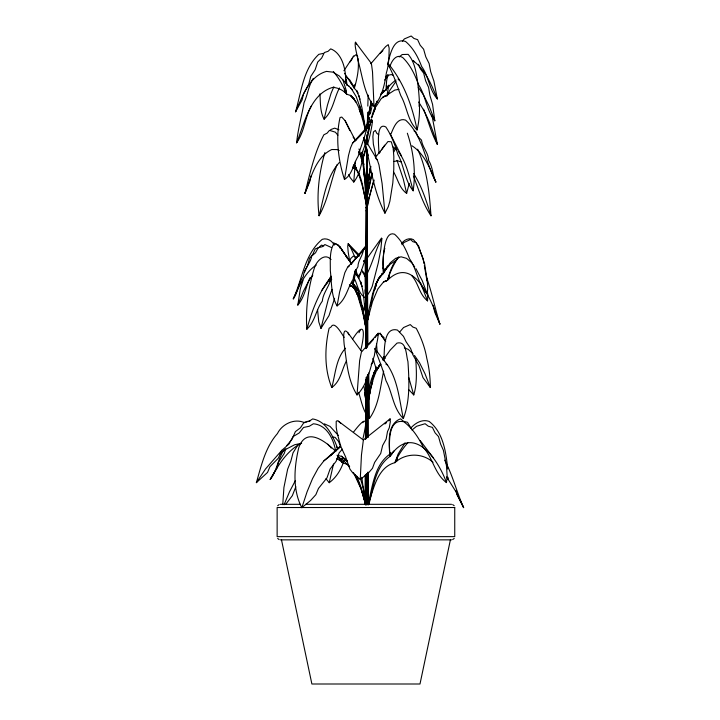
<?xml version="1.0" encoding="UTF-8"?>
<svg xmlns="http://www.w3.org/2000/svg" width="720" height="720" viewBox="0 0 720 720"><rect width="100%" height="100%" fill="white"/><g stroke="black" fill="none" stroke-linecap="round" stroke-linejoin="round"><path stroke-width="1.08" d="M366.354 504.801L366.381 473.94M366.381 438.444L366.408 377.433M366.453 347.715L366.642 204.876M366.705 148.266L366.696 347.679M366.714 142.65L366.714 138.15M366.75 503.982L366.714 473.634M366.777 437.652L366.768 378.108M366.786 347.778L366.75 149.211M365.724 475.326L365.652 504.477L365.526 474.66M365.823 438.327L365.976 380.025M366.057 348.633L366.633 202.05M366.039 474.498L365.976 504.702L360.819 488.385L353.421 472.464M366.102 438.696L366.219 377.262M366.273 347.157L366.381 210.096M348.993 465.903C345.843 462.177 339.903 464.787 342.405 457.884M365.418 503.901L365.355 474.966M365.481 439.083L365.679 379.665M365.787 348.273L366.093 252.756M366.111 247.131L366.309 210.933L365.814 347.994M365.256 503.028L365.364 474.903M365.49 438.993L365.706 379.431M365.661 439.047L365.895 379.782M366.012 348.471L366.111 322.749M366.705 413.397L366.84 406.89M366.507 139.41L366.651 138.555M365.859 331.137L365.886 323.802M366.273 208.764L366.39 207.099L366.228 208.17M367.335 125.982L367.479 118.998M366.309 210.798L366.39 207.099M367.398 403.047L366.93 406.701C369.108 394.542 368.595 380.628 375.84 370.233L376.857 369.954M367.497 118.827L367.641 112.302M367.245 210.888L367.155 151.38M367.308 375.822L366.831 406.791M368.172 95.121L367.812 106.092M367.083 196.029L369.909 170.019M357.03 394.938L359.649 360.513L361.404 352.08L378.225 333.225C378.063 340.884 375.237 348.084 374.373 355.671C369.756 369.135 367.533 384.48 357.03 394.938C347.571 379.935 346.698 361.377 344.142 344.214C343.953 341.343 342.054 325.584 347.985 332.874L361.611 351.459M411.948 275.913C418.698 283.563 419.184 294.363 427.554 300.87L427.842 293.841M360.252 479.439L361.458 454.968L363.366 440.001L390.069 418.869L390.339 421.695L389.259 427.815L387.513 431.577L386.145 439.137L382.635 445.482L380.718 453.474L374.616 462.429L372.474 468.297L368.217 473.247L360.252 479.439L352.944 473.112L349.92 469.089L345.627 456.975L340.722 446.292L337.158 432.882L336.231 427.473L336.186 421.461L337.185 420.669L338.373 421.191L363.366 440.001M396.054 80.082C389.925 83.907 386.298 90.351 380.61 94.563L384.174 90.792L386.001 90L386.613 80.883L387.855 74.547M448.029 477.27L447.912 479.376L446.958 477.432M419.103 106.407L419.265 103.473M366.399 206.748L366.66 202.239M348.741 174.465L350.1 177.507L353.754 182.07L355.374 161.307M366.525 138.852L366.453 139.356L366.588 138.834M367.011 196.002L367.398 190.251L366.264 208.071L366.39 206.928M366.534 410.598L366.183 412.812M373.887 109.476L373.482 111.204M375.345 157.527L387.954 141.543L391.293 141.768L393.183 148.167L393.822 156.411L393.777 169.353L392.814 182.925L389.889 201.204L388.305 206.658L384.948 213.192L382.095 183.456L378.981 164.934L377.352 160.065L363.78 137.439L366.228 149.319L368.352 155.691M353.214 167.643L353.502 164.826M383.751 272.619C382.95 263.016 383.022 253.278 385.146 243.837C386.235 239.589 388.575 231.894 394.551 234.225C401.85 240.669 406.107 249.759 409.518 258.705C417.186 269.658 417.753 283.887 427.176 293.805C428.787 283.698 425.781 273.789 424.638 263.817C422.01 256.41 420.066 249.291 416.124 242.55L412.965 241.722L410.535 239.481L404.001 242.496L402.003 244.719M358.992 254.718L348.183 243.693L347.715 246.249L348.174 251.937L349.731 261.387M369.414 172.854L368.991 176.328L370.503 167.877M366.876 203.643L367.677 197.172M366.732 414.567L367.596 407.592M310.203 277.434C305.82 286.56 304.695 297.099 297.819 305.073L300.312 288.837L303.075 280.116M366.975 140.607L367.992 134.514M409.257 183.42L406.629 193.401C399.24 188.055 397.998 179.316 393.642 172.089M368.82 504.63C373.338 488.205 374.886 466.974 389.961 456.444C389.349 446.319 386.748 418.023 403.83 421.749C412.506 428.346 418.689 437.679 423.324 447.417C432.999 458.082 434.529 473.634 446.436 482.598L447.201 477.027L446.49 465.93L443.376 450.243L440.604 444.087L438.525 436.581L435.114 432.864L432.396 427.392L428.283 426.204L425.115 423.72L416.574 426.285L412.002 430.029M366.39 206.955L366.786 203.913M367.56 407.412L368.478 400.896M355.761 271.881L353.07 284.517L351.918 282.915M311.445 105.849C304.758 117.567 304.551 131.697 296.613 142.821C297.981 129.186 301.716 116.127 304.047 102.681C307.755 94.707 308.448 85.77 313.272 78.381M371.763 107.478L370.575 112.545M366.624 128.898C364.563 138.267 360.594 146.889 358.209 156.15C353.322 163.881 352.701 174.078 344.475 179.523L348.48 155.592L350.514 147.915L352.548 143.181L367.74 127.926C370.548 119.763 366.993 139.941 366.516 140.4M370.926 120.564L368.217 133.452M369.324 119.349L369.486 118.278L368.262 125.856M367.596 318.051L366.48 325.116L366.552 347.76M368.442 400.707L372.528 379.098L376.821 367.344M369.351 185.355L368.037 194.391M366.552 410.562L367.344 405.729M370.386 113.895L370.593 112.653M348.894 86.139L352.647 90.108M367.002 124.263L371.484 101.97M368.028 319.464L369.207 312.678M369.333 185.256L371.898 172.593M378.9 152.748C379.161 148.761 375.3 121.347 385.821 126.945C391.419 135.288 395.019 144.801 397.854 154.395C404.307 166.068 404.505 180.225 413.163 190.809C415.989 171.603 413.487 151.461 407.34 133.218M367.56 317.88L368.748 311.274M351.621 263.925L339.777 246.537L335.538 243.747L333.288 244.674C329.337 252.702 330.435 261.999 330.327 270.666C331.731 282.492 330.93 295.245 337.077 305.937L339.606 292.032L344.844 272.682L347.517 267.39L364.869 248.508L365.769 245.952L366.633 248.04L364.707 261.027L358.767 278.379L355.509 269.424M375.831 106.875L381.267 98.577L385.02 96.111L386.91 95.895L388.467 94.095L389.223 91.224L395.928 81.468M344.619 73.305L354.321 88.326C357.201 78.57 359.361 68.301 357.948 58.104M367.317 405.549C369.891 392.067 372.15 378.072 378.891 365.913M367.794 205.281L369.135 198.468M368.028 503.91C372.591 486.972 374.193 465.138 389.709 454.284M367.335 205.128L366.183 210.843M369.585 110.169L368.217 116.964L370.953 103.968L369.549 110.331M323.361 53.397L318.834 54.342C303.129 68.967 301.275 92.151 295.551 111.807L302.112 99.9L303.525 93.897L308.637 84.519L310.788 76.374L315.153 69.732L317.718 62.046L321.642 58.095L324.369 52.533L328.059 51.318L330.705 48.861C342.711 53.37 346.437 71.253 345.51 82.647L346.995 84.969M377.1 281.349L375.579 284.868L378.63 278.505M368.712 311.085L372.609 293.787L375.498 284.931L378.549 278.433L383.256 273.429L382.365 273.924M368.514 398.916L369.774 392.553L368.541 398.736M390.069 418.869L388.719 420.849M450.396 539.856L419.994 684L311.886 684L281.484 539.856M325.971 478.728L329.229 482.715L333.522 463.977M366.453 325.71L367.884 319.077M344.169 337.383C342.072 334.512 334.449 319.923 330.993 327.042L329.112 328.257C324.648 347.535 324.225 369.027 331.776 387.531C335.403 374.445 335.934 358.524 345.555 348.219M371.16 101.151L367.947 118.305M369.126 198.378L373.608 180.738M311.076 175.761L309.789 181.566L304.947 193.356C310.005 173.349 314.343 153.009 323.865 134.793L327.096 133.164L329.481 130.347L335.34 132.174L337.896 135.198M370.431 306.018C373.554 294.696 374.697 281.106 383.751 272.709M367.353 204.651L368.703 198.621M317.538 309.447L318.753 321.813L320.967 328.365L328.221 299.592L332.046 289.395M369.9 170.145L370.404 167.814M383.661 371.115C380.178 387.144 379.206 404.811 369.441 418.545C362.772 411.111 361.638 401.364 358.524 392.355M387.918 64.341C393.543 74.142 396.837 85.05 400.77 95.571C407.115 106.704 407.43 120.6 417.06 129.96C420.894 114.471 419.553 98.172 417.681 82.485C416.241 72.603 414.81 62.046 408.15 54.36L402.192 54.531L399.213 56.961M371.853 122.544L372.321 120.069C372.546 125.352 369.486 137.304 367.533 144.495M324.873 152.595C319.014 172.872 316.422 194.661 319.086 215.739C323.892 197.64 326.259 177.066 339.237 162.612M363.024 438.444C365.508 426.078 370.332 410.112 353.502 432.144M372.078 174.006L371.214 177.633L372.123 173.979M319.95 93.798C320.526 102.339 319.869 111.429 324.099 119.205L327.51 104.922L331.038 93.42L333.864 86.697M370.296 168.003L368.397 180.54L370.899 166.365M372.717 381.366L371.277 386.613M371.079 119.484L370.899 120.456M384.804 248.247C382.626 256.419 382.455 264.942 383.373 273.312L385.614 269.19L383.391 273.312M368.316 132.417L368.712 130.788M367.848 318.897L372.555 301.5L377.856 288.972L383.544 281.907L387.459 280.368C390.087 272.187 393.561 264.051 398.646 257.166M370.332 122.823L371.187 119.745M372.042 173.898L369.036 188.415M362.862 159.012L366.282 148.797M372.618 103.383L371.889 106.326L372.654 103.536M368.244 130.878L369.828 124.623L369.315 126.558M363.375 249.777C362.772 255.969 357.993 260.37 357.939 266.742C355.599 270.621 353.547 274.581 353.142 279.189C347.499 288.063 346.077 299.322 337.077 305.937M367.821 132.57L368.019 131.751M368.712 122.661L369.099 121.149M408.942 389.835L413.757 394.938C417.33 383.229 416.448 370.71 415.737 358.668M355.698 168.849L353.106 167.715L354.42 167.922C362.484 175.599 362.601 188.28 365.265 198.477M371.538 118.143L373.212 111.843M360.702 350.559C363.141 341.19 367.884 314.973 352.467 339.282M368.235 504.468C373.455 489.555 377.271 467.28 394.929 462.663M335.637 451.116C333.648 439.254 326.934 424.854 313.371 423.783L309.285 426.267L303.561 427.446L299.25 432.918L293.04 436.635L288.918 444.141L281.862 450.297L278.343 458.181L269.919 466.731L267.534 472.437L256.365 482.661C261.315 465.588 265.401 447.21 277.434 433.575C282.069 424.035 294.57 417.978 304.623 422.739M359.694 105.642L361.296 110.934L356.256 96.732L350.793 87.759M387.603 63.927C390.123 55.53 392.976 37.206 405.549 41.481C413.28 47.988 418.14 57.159 421.641 66.483C428.949 76.437 428.985 89.622 437.328 98.946L433.899 81.036L430.677 71.658L429.102 63.513L425.799 56.871L423.612 49.185L420.183 45.234L417.609 39.663L413.937 38.457L411.192 36L404.334 38.934L402.381 41.265M433.224 305.244L434.736 312.21L439.92 324.162C433.278 305.208 414.549 253.044 387.495 280.314L383.544 281.907L387.459 280.368C389.745 272.052 392.517 263.115 398.916 257.049M369.468 118.377L369.729 117.45M388.809 85.104L386.937 95.796L388.746 92.556M306.846 329.229C312.021 310.554 318.816 291.978 331.2 276.768C330.201 285.741 323.163 292.158 322.308 301.14C315.801 309.996 315.18 321.507 306.846 329.229C305.469 308.547 308.241 287.613 314.415 267.867C316.377 261.297 324.585 252.333 331.038 259.524M372.033 117.108L372.744 114.606M365.283 144.351L360.837 156.501L358.668 151.848L360.351 154.044L360.792 156.483M374.949 371.61L376.938 367.362M372.384 114.759L372.825 113.364L372.375 114.651M285.777 448.632L284.202 453.528L278.37 462.483L276.831 468.351L270.189 479.493C277.326 470.43 277.731 458.424 284.535 449.217M365.805 148.455C361.449 159.597 361.548 172.332 353.754 182.07M335.808 451.35C325.521 441.486 306.243 426.114 298.728 447.777C294.165 467.208 292.311 489.537 301.842 507.69L307.08 491.796L312.525 478.638L318.141 468.297L323.883 460.863L340.569 446.229M344.574 458.775C341.91 468.135 337.194 476.766 329.229 482.715M433.017 462.294C422.496 452.646 405.369 452.817 395.001 462.6C398.07 455.292 402.759 448.614 407.826 442.683M296.613 142.821C304.551 123.498 309.78 94.347 332.622 87.408C338.004 87.597 343.161 90.081 346.644 94.185C343.323 86.067 339.129 78.219 333.378 71.559M365.67 310.311L365.346 276.912C372.249 265.203 375.642 248.814 381.906 238.428L380.817 249.417L378.279 262.917L372.186 286.506L370.206 290.835L365.472 298.017C358.002 293.355 357.759 284.634 353.925 277.659M394.947 462.618L398.16 453.951L404.991 442.872M304.947 193.356C311.103 177.804 315.333 157.464 331.758 149.517L337.338 149.58L339.192 150.597M374.967 349.236C379.035 359.586 383.049 369.981 385.983 380.709C392.607 393.039 392.985 408.258 403.344 418.545C410.256 400.491 409.194 380.511 407.934 361.512C405.981 355.383 406.764 340.479 397.017 343.116L390.123 350.163L382.968 360.306M374.283 108.432L377.217 101.061L376.335 103.122M372.429 115.497L375.489 107.874L373.779 112.032M374.139 180.063L368.685 198.522M389.754 66.906C391.374 61.551 395.991 53.298 402.696 57.51C410.301 64.881 414.963 74.682 418.464 84.546C425.835 95.886 426.294 110.088 434.817 120.807L432.567 104.337L429.921 95.4L428.571 87.345L425.637 80.829L423.657 73.107L420.48 69.057L418.464 64.296M295.83 486.747L292.32 495.702L285.579 504.477M297.819 305.073L303.435 291.168L309.249 280.053L312.822 275.112M336.924 164.853C330.642 181.701 327.996 199.962 319.086 215.739M390.933 134.082C393.48 128.151 397.008 117.252 405.603 120.114C423.189 136.071 425.232 161.865 435.87 182.115C432.558 175.086 432.846 167.121 428.643 160.434C428.436 152.811 422.442 147.519 421.488 140.076L418.068 136.746L415.53 131.49L414.072 130.941M284.067 504.765L289.467 491.859L295.398 480.573M362.898 422.721L363.258 421.866M331.506 247.563L324.882 244.557L322.083 246.798L318.267 247.617L315.504 252.801L311.706 256.077C310.599 263.763 303.759 268.614 303.345 276.48C298.062 283.221 298.332 292.014 293.274 298.881C302.472 279.009 304.515 253.827 322.308 239.292C327.06 237.681 332.298 240.795 334.215 245.16M295.551 111.807C302.427 96.75 308.709 76.41 326.484 71.388L332.874 72.153L339.237 75.915L345.51 82.647L345.321 81.297L347.013 84.996L348.975 86.121M360.243 330.075L358.965 332.721M297.954 444.861L293.031 452.835L290.808 461.304L287.649 469.161L283.914 487.53L282.753 504.648M334.629 298.332L329.022 315.567L320.967 328.365M293.274 298.881C299.034 286.677 304.506 272.79 316.224 265.095M304.479 272.169L307.494 265.878L309.528 258.291L312.759 254.466L315.216 248.913L318.789 247.635L321.471 245.088L323.811 245.979M349.569 261.198L350.793 258.48L353.223 256.158L355.239 256.707L355.68 258.66M386.001 90L388.143 85.608M339.471 87.966C333.927 98.262 333.18 110.826 324.099 119.205M353.241 56.853L355.968 54.711L357.732 56.574M395.631 148.707L393.84 151.911M380.151 53.397L382.914 50.598M373.779 372.618L376.344 370.08L374.715 371.151M386.694 267.435L383.796 272.628L387.504 265.896M346.509 360.828C341.595 369.801 340.83 381.087 331.776 387.531M377.451 335.214L380.097 333.225L385.731 341.307M376.11 368.874L376.929 367.389M321.885 290.259L327.159 282.969L331.038 276.129M270.189 479.493C278.037 465.633 286.74 450.648 301.455 443.187M381.51 149.868L384.678 145.17M342.954 79.866L345.978 89.622L346.131 90.954L345.15 92.493L344.286 88.965M382.851 358.425L383.94 356.715M379.395 153.162L380.511 151.443M350.154 61.902L352.206 58.761M343.908 70.74L353.718 55.908M366.318 204.759L367.245 211.311M382.482 359.163L384.246 356.499M384.696 80.037L387.9 76.266M256.365 482.661L265.581 468.9L281.862 450.297M373.77 360.846L371.196 364.464M327.159 282.969L330.678 277.803M386.055 78.39L387.864 75.78M390.303 453.447L389.772 454.203L390.915 452.655M378.972 365.913L380.079 364.347M381.519 238.032L365.175 261.018L365.382 276.822M367.254 205.011L367.776 345.294M401.58 243.702C403.866 239.868 409.158 237.375 413.388 239.607L418.68 246.087L420.372 251.586M373.995 106.344C381.915 97.209 384.696 84.627 386.37 72.882C388.899 64.881 388.998 56.385 389.151 48.069L388.242 44.631L385.632 46.62L370.809 63.756L371.403 63.495L355.41 42.219C354.195 45.747 357.435 55.377 357.948 60.255C362.484 75.798 363.87 93.141 373.995 106.344L372.519 71.919L371.403 63.495M365.769 245.952L350.901 264.213L354.6 260.109M380.934 364.185L376.857 369.909L380.169 364.689L377.64 368.217L375.525 366.678L372.861 358.389M277.677 505.746L279.126 504.558M454.203 538.434L452.646 539.613M330.147 130.464L330.948 129.492L334.737 128.142L338.976 129.807M286.794 445.536L292.095 439.191L295.371 431.631L300.393 427.869L304.02 422.415L309.015 421.317L312.66 418.923C326.835 421.362 333.117 436.626 337.698 448.578M382.437 92.61L384.192 91.044L380.619 94.797L384.66 90.639L382.338 92.457L385.128 90.405M399.564 332.181L403.569 327.528L410.274 324.585L412.839 327.042L416.205 328.257C421.227 337.698 424.971 347.706 426.807 358.389C429.174 367.911 430.308 377.712 430.317 387.531L422.982 377.604L418.977 365.634L413.019 355.077L410.634 348.507L406.035 341.685L403.497 336.366L397.458 330.075C382.806 326.232 384.579 351.999 383.94 360.72M366.489 347.454L367.893 345.816M369.306 344.187L373.536 339.291M374.94 337.662L378.225 333.225M352.548 143.181L368.388 125.568M364.437 154.395L362.502 156.591L363.159 160.326M356.067 258.444L364.869 248.508M342.378 449.19L339.183 452.781L336.132 461.25L330.057 469.098L326.988 477.819L318.483 488.412L315.855 494.694L310.608 500.463L301.842 507.69M360.81 273.051L358.101 276.066L356.202 274.257L354.447 270.972M359.037 297.576L361.944 306.567L365.751 323.964M354.555 141.426L367.74 127.926M362.763 151.605L360.351 154.044L359.01 148.932M354.051 280.773L352.08 282.69L353.07 284.517M340.749 445.761L329.706 456.372L323.883 460.863M355.509 84.249L353.475 86.103L354.366 88.317M385.389 76.941L386.874 75.6L391.347 74.547L393.138 75.33M367.551 272.349L365.319 274.338L361.539 270.099M330.543 455.634L340.533 446.733M342.396 459.27L340.542 460.917L336.843 458.676M347.517 267.39L349.524 265.653M410.58 428.283C415.098 423.189 422.073 418.842 429.102 421.398C443.295 432.279 446.013 452.223 447.714 469.035M279.945 453.915L284.805 449.874L294.669 444.744L301.626 443.241M384.885 423.972L386.631 422.559M329.445 281.106L331.74 279.252M393.39 149.472L396.045 147.663M382.158 274.104L381.645 274.455L383.355 273.384M395.46 260.685L390.024 264.357L384.669 270.99L382.995 267.984M305.541 422.361L306.819 421.515L309.987 421.038M388.467 94.095L394.776 90.063L399.006 89.361M393.768 161.514L397.629 160.776L401.499 162.036M363.501 162.054L362.934 159.219L364.59 171.441L366.291 198.333M333.612 242.883L338.409 245.052L340.461 248.652M280.35 504.315L300.402 504.315M305.676 504.315L451.53 504.315M452.646 504.558L454.203 505.746M280.35 539.856L451.53 539.856M385.677 90.234L386.064 89.928M332.442 436.833L335.196 437.436L338.454 441.36L340.542 446.355M346.698 94.239L350.433 95.418L354.15 99.225L350.397 95.328M353.205 167.697L354.492 167.985M337.527 455.373L341.442 456.372L347.274 460.863L343.548 457.83M349.839 285.444L353.115 287.037M351.531 285.948L349.947 285.498L353.061 287.1L356.211 291.15L353.025 286.983M353.07 284.58C357.741 286.506 358.488 292.572 360.144 296.766M337.473 456.867L342.342 459.333L349.668 466.839M404.325 347.85L408.159 349.335L413.055 353.79M324.333 423.837L330.039 426.402L338.319 435.411M279.126 539.613L277.677 538.434M380.097 333.225L381.681 335.952L384.084 337.464M385.911 364.113L387.567 365.094C398.079 380.772 399.447 400.536 403.344 418.545M393.075 146.97L397.26 149.904M411.993 145.773C424.611 153.999 430.191 168.858 435.87 182.115M330.435 447.363L331.308 448.056M341.415 456.12L342.837 457.263M354.393 88.398L356.643 90.882L358.848 95.913M413.046 60.75C425.745 69.804 431.514 85.086 437.328 98.946M350.433 95.418C358.938 102.708 360.99 114.651 364.104 124.857M341.019 423.513L338.373 421.191M344.61 459.216L347.031 461.286M359.982 99.225L358.911 95.787L361.971 107.982L364.797 124.983M345.942 76.617L349.722 79.875L353.475 86.103L351.081 83.142M378.765 134.838L376.713 133.209L375.381 130.401L373.473 131.931L372.879 136.764L373.356 144.072L375.849 155.691M389.574 452.187L391.653 454.014L389.961 456.444L393.84 451.062L391.653 454.014C414.603 423.918 438.786 460.8 446.436 482.598M360.207 296.658L364.338 316.845M355.356 286.173L357.741 290.286L356.544 287.901M383.913 357.03L385.317 358.371M358.857 151.965L362.502 156.591L361.818 152.496M413.19 60.462L414.522 61.821M348.183 243.693L349.299 245.718L359.217 256.176M349.299 245.718L358.38 255.303M398.043 78.966L399.528 80.613M375.687 158.184L377.352 160.065M353.124 137.16L355.914 140.382M327.753 444.168L329.76 446.562M354.105 99.162L355.896 101.97L352.332 96.975M446.607 476.856L455.958 491.742L463.635 507.636L456.948 494.64L455.976 490.446M383.481 268.146L385.056 270.135L390.357 262.737L395.721 258.282L401.121 256.815L406.503 258.336L411.849 262.836L414.765 266.985M418.545 102.024C427.482 114.777 432.45 129.78 437.391 144.414L431.946 115.146M374.634 348.39L387.567 365.094M420.273 440.64L433.359 457.893M358.74 278.451C363.951 287.919 363.492 299.484 365.175 309.933M355.509 140.67L345.141 120.726L341.766 117.063L340.029 117.522C335.493 137.7 338.157 159.993 344.475 179.523M413.604 173.61C421.92 186.444 426.429 201.294 430.983 215.784C422.82 203.616 418.572 189.396 413.379 175.878M338.625 457.542L342.351 462.726L337.077 455.238M381.681 335.952L385.533 341.325M339.777 246.537L342.738 251.217M415.926 268.641L422.217 280.638L427.176 293.805M343.341 252.072L351.126 263.151M398.439 151.587C406.728 163.062 409.455 177.417 413.163 190.809M341.532 249.516L351.612 263.952M414.495 355.446L419.49 362.682L424.989 373.707L430.317 387.531M418.248 87.246L423.54 95.013L429.273 106.524L434.817 120.807M387.999 63.36C403.911 82.413 412.281 105.921 417.06 129.96M349.398 284.805L349.776 285.381M354.591 288.711L359.127 297.63M386.289 85.842L387.468 87.705M417.654 149.211C427.221 169.839 429.426 193.257 430.983 215.784M356.202 274.257L358.695 278.379M444.663 460.161C452.727 475.308 456.633 492.039 463.635 507.636M352.845 167.103L353.169 167.643M352.485 282.636L357.597 293.274L362.223 309.069M354.636 165.438L357.822 171.558L362.232 185.202M410.742 427.761L407.52 422.298L403.389 421.209L400.518 418.815C387.153 423.999 388.935 442.278 389.727 454.203M352.071 283.527L357.48 294.804L362.349 311.175M356.436 44.289L355.41 42.219M354.663 165.411L356.256 168.174L354.645 165.348M362.367 271.647L365.292 276.84M360.018 154.152L362.745 159.048M384.948 213.192C372.69 189.837 370.404 162.756 363.78 137.439M390.285 134.046L401.382 155.808M349.839 130.59L345.141 120.726M437.391 144.414C431.307 133.218 428.283 120.915 423.567 109.197M355.347 474.714L361.179 488.844L365.571 504.837M360.81 156.564C365.076 169.083 364.455 182.745 365.733 195.786M420.552 282.924L427.554 300.87M347.985 332.874L348.84 334.791M350.244 246.699L355.671 258.786M336.537 446.463L337.599 448.911M420.759 252.477L423.144 258.786L423.999 263.646M346.104 255.978L346.878 257.877M397.026 160.362L403.263 178.929L406.629 193.401M356.94 476.289L360.783 486.621L365.526 504.027M375.525 366.678L376.812 369.918M362.763 116.874L364.257 123.012M408.726 377.505L413.757 394.938M360.504 478.8L363.501 488.79L366.966 504.783M362.367 162.045L361.26 157.788L361.845 159.669M439.92 324.162C435.087 308.709 432 292.887 426.609 277.596M361.26 110.943L362.79 116.775M424.341 265.599L426.996 280.908M362.214 185.31L364.887 196.938M363.015 160.38L362.691 159.201L363.744 164.637L363.411 162.126M364.095 124.965L365.319 129.969M362.331 311.274L363.825 317.574M362.214 309.168L363.645 315.288M364.221 123.201L365.427 128.88M363.789 317.754L365.202 324.531M363.618 315.477L364.968 322.083M365.706 324.144L365.859 324.9M366.084 203.778L366.435 205.596M364.86 197.127L366.111 203.598M396.729 459.162L397.035 460.8L396.873 457.434M364.941 322.254L365.823 327.087M365.166 324.693L366.48 331.92M366.561 206.82L367.254 210.717M346.131 90.954L346.689 94.194M365.256 198.576L366.282 204.606M361.818 477.288L365.301 504.729M364.338 316.944L365.283 323.1M365.283 323.28L366.174 329.922M364.788 125.172L365.364 129.51M377.181 352.323L376.515 343.665M346.239 79.047L347.004 84.969M364.122 386.667L364.86 392.499M388.827 276.561L389.043 278.478L388.89 275.481M364.86 392.598L365.553 398.736M365.166 310.032L365.769 316.152M365.553 398.925L366.21 405.549M366.615 410.697L366.813 412.812M366.201 405.729L366.615 410.355M365.742 316.341L366.318 322.947M366.912 212.49L366.885 211.959M365.715 195.876L366.084 202.689M366.3 198.423L366.606 205.227M365.517 380.025L366.219 400.707M366.696 475.335L367.353 503.973M368.73 372.978L369.441 418.545M366.192 400.896L366.363 407.412M365.472 298.017L365.274 274.5M365.679 310.41L365.715 316.71M365.742 316.89L365.787 323.667M367.128 144.702L367.083 134.676L367.092 144.738M367.857 374.508L368.046 437.427M368.145 472.266L368.235 504.846M367.11 150.318L367.587 345.447M367.722 374.409L367.821 437.4M367.902 472.158L367.983 504.675M366.462 405.783L366.543 438.327M366.669 473.85L366.75 504.333M366.741 138.051L366.741 142.515M366.705 377.235L366.732 437.805M366.588 377.298L366.669 437.841M366.48 210.114L366.498 325.206M366.732 124.65L366.723 128.025L366.732 124.65M367.128 389.835L367.128 394.866L367.128 389.835M366.939 385.137L366.885 389.673L366.939 385.137M367.425 377.667L367.353 381.123L367.425 377.667M366.336 210.132L366.66 207.432L366.336 210.132M368.946 176.526L368.541 180.549L369.036 176.49M357.48 294.759L355.716 290.547L357.48 294.759M381.825 274.401L382.77 273.843L381.825 274.401M373.554 375.156L372.402 379.134L373.554 375.156M376.047 285.48L374.598 289.782L376.047 285.48M354.177 284.958L352.944 284.571L354.177 284.958M364.833 175.689L364.464 171.549L364.833 175.689M360.054 296.703L358.893 293.265L360.054 296.703M365.391 293.895L365.328 289.683L365.391 293.895M375.003 371.142L374.004 372.762L375.003 371.142M380.484 275.814L378.954 278.325L380.484 275.814M383.112 96.912L385.65 95.931L383.112 96.912M362.448 305.703L363.483 310.959L362.448 305.703M382.239 274.095L380.619 276.039L382.239 274.095M365.409 323.19L366.12 328.689L365.409 323.19M383.265 273.132C380.403 275.4 384.993 271.962 383.265 273.132M364.986 392.553L365.625 398.916L364.986 392.553M365.292 180.684L364.905 175.842L365.292 180.684M454.743 507.528L277.137 507.528L277.137 536.643L454.743 536.643L454.743 507.528M364.59 178.146L364.059 173.295L364.59 178.146M338.877 457.407L337.86 457.047L339.363 457.632L338.877 457.407M358.281 172.818L359.496 175.635L358.281 172.818M357.885 93.024L356.733 90.774L357.885 93.024M365.193 262.485L363.681 260.892L365.193 262.485M364.473 304.209L365.031 309.888L364.473 304.209M359.631 175.455L358.371 172.575L359.631 175.455M354.177 285.66L352.458 282.753L354.177 285.66M365.661 324.117L366.57 329.202L365.661 324.117M361.881 306.648L363.177 311.823L361.881 306.648M359.208 297.576L357.732 294.129L359.208 297.576M360.963 113.949L359.307 109.404L360.963 113.949M361.215 283.563L360.432 281.268L361.935 286.524L361.215 283.563M363.438 168.93L363.915 173.178L363.438 168.93M367.056 127.989L367.047 124.65L367.056 127.998"/></g></svg>
